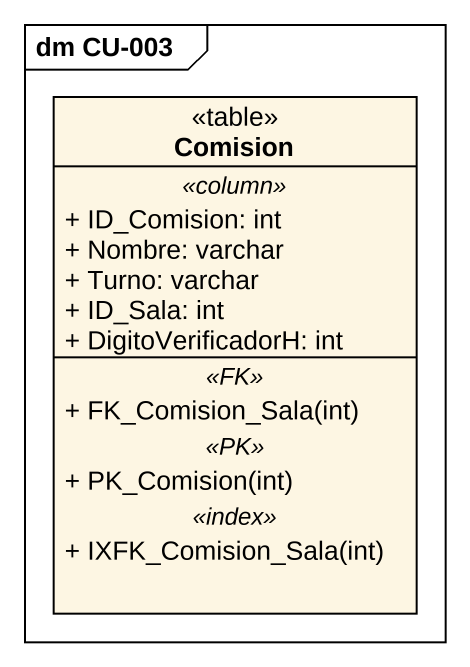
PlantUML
@startuml
mainframe dm CU-003
hide circle
hide empty members
skinparam classAttributeIconSize 0
class Comision <<table>> {
  .. <<column>> ..
  + ID_Comision: int
  + Nombre: varchar
  + Turno: varchar
  + ID_Sala: int
  + DigitoVerificadorH: int
  .. <<FK>> ..
  + FK_Comision_Sala(int)
  .. <<PK>> ..
  + PK_Comision(int)
  .. <<index>> ..
  + IXFK_Comision_Sala(int)
}
@enduml
